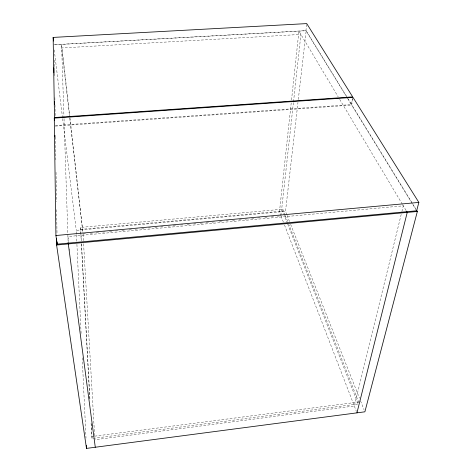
<?xml version="1.0" encoding="UTF-8"?>
<svg xmlns="http://www.w3.org/2000/svg" width="472" height="472" viewBox="0 0 472 472"><rect width="100%" height="100%" fill="white"/><g stroke="black" fill="none" stroke-linecap="round" stroke-linejoin="round"><path stroke-width="0.35" stroke-dasharray="2.36 1.77" d="M291.212 102.878L279.459 211.94L280.781 215.38M291.531 99.946L298.947 31.14L338.188 96.831M280.958 215.84L293.431 102.459M293.507 101.728L300.912 34.426L61.684 47.949L69.413 115.31M287.454 223.445L282.616 211.09L282.828 209.19L80.5 227.421L81.213 240.679M347.144 97.686L305.927 30.633L306.647 24.302M286.852 214.813L285.495 211.391L297.974 102.418M298.31 99.492L306.18 30.739L53.625 44.846M55.307 125.552L351.38 104.583L352.442 98.276M416.664 210.789L351.687 105.085L352.991 97.374M401.2 214.4L354.313 406.026L94.848 439.757M401.896 211.544L403.3 205.822L67.927 236.549L68.605 241.664M91.066 423.284L92.052 438.506L358.136 403.991L358.632 402.02L288.764 224.283M91.78 436.535L93.975 436.252M94.707 436.157L358.632 402.02M83.025 233.929L85.957 233.658M90.358 233.256L92.559 233.056M96.223 232.72L99.155 232.454M102.819 232.118L105.752 231.852M109.421 231.516L112.354 231.25M115.286 230.979L118.218 230.714M121.882 230.377L124.814 230.112M129.21 229.705L131.411 229.504M135.075 229.174L138.007 228.902M141.677 228.566L144.609 228.3M148.273 227.964L150.474 227.764M154.869 227.362L157.07 227.162M160.734 226.825L163.666 226.56M168.067 226.159L170.262 225.958M173.195 225.687L176.864 225.35M180.528 225.02L182.729 224.82M187.124 224.412L189.325 224.212M193.721 223.811L195.921 223.61M200.323 223.209L202.517 223.008M206.187 222.672L209.12 222.406M212.052 222.135L214.984 221.869M219.38 221.468L221.58 221.268M225.982 220.867L228.177 220.666M232.578 220.259L234.779 220.058M239.174 219.657L241.375 219.456M245.039 219.12L247.239 218.919M251.635 218.518L253.836 218.318M257.5 217.981L260.432 217.716M264.833 217.315L267.034 217.114M271.43 216.713L273.63 216.512M277.294 216.176L280.226 215.905M80.96 233.764L80.724 229.357L282.616 211.09M76.434 234.035L76.263 230.354L285.495 211.391M55.318 126.107L351.687 105.085M54.032 44.692L305.927 30.633M306.18 30.739L346.33 96.005M347.87 98.512L412.339 203.314M412.723 203.945L415.814 208.966M347.528 98.318L351.38 104.583M339.698 99.356L402.333 204.205M402.71 204.836L406.481 211.155M287.123 215.498L289.56 221.657M290.646 224.389L359.457 398.132M360.543 400.87L364.065 409.761M282.828 209.19L284.988 214.677M285.259 215.362L287.684 221.539M287.725 224.135L358.136 403.991M281.046 216.07L283.436 222.265M284.498 225.014L356.419 411.49M69.573 248.974L69.767 250.437M54.25 49.955L62.54 117.876M62.629 118.608L76.263 230.354M80.5 227.421L80.724 229.357M69.868 116.932L61.566 44.403L64.003 118.035M69.95 117.664L83.001 233.433M69.75 118.242L82.777 231.734M83.042 234.171L83.42 240.779M83.591 243.717L94.648 436.222M81.001 234.495L81.32 240.366M81.52 244.036L89.981 400.35M91.255 423.832L92.052 438.506M81.373 243.623L89.792 399.719M76.47 234.773L76.783 241.398M76.918 244.348L81.137 334.217M82.24 357.794L86.004 438.087M64.027 118.773L68.151 243.21M54.274 60.133L54.392 67.484M54.486 73.361L54.534 76.305M54.87 97.621L54.917 100.56M54.982 104.973L55.171 116.731M55.489 137.104L55.849 159.837M56.05 172.304L56.51 201.632M56.64 209.698L57.018 233.9"/><path stroke-width="0.71" d="M356.944 412.858L407.236 212.418L406.481 211.155M418.853 202.405L416.664 210.789L57.183 244.166L55.92 235.516L54.274 118.112L352.991 97.374L418.853 202.405L55.92 235.516M416.581 210.217L417.354 211.474L364.88 411.814L86.488 448.4L56.599 245.021L56.498 238.401M56.599 245.021L417.354 211.474M54.268 117.563L352.678 96.878L306.729 23.6L53.147 37.412L54.551 119.746M95.279 447.244L68.127 242.602M54.274 118.112L54.557 120.295M53.147 37.412L53.59 41.052M86.346 445.456L86.488 448.4M57.147 241.965L57.183 244.166M53.967 67.661L54.044 72.812M54.469 101.515L54.51 104.46M54.97 135.364L54.994 136.839"/></g></svg>
